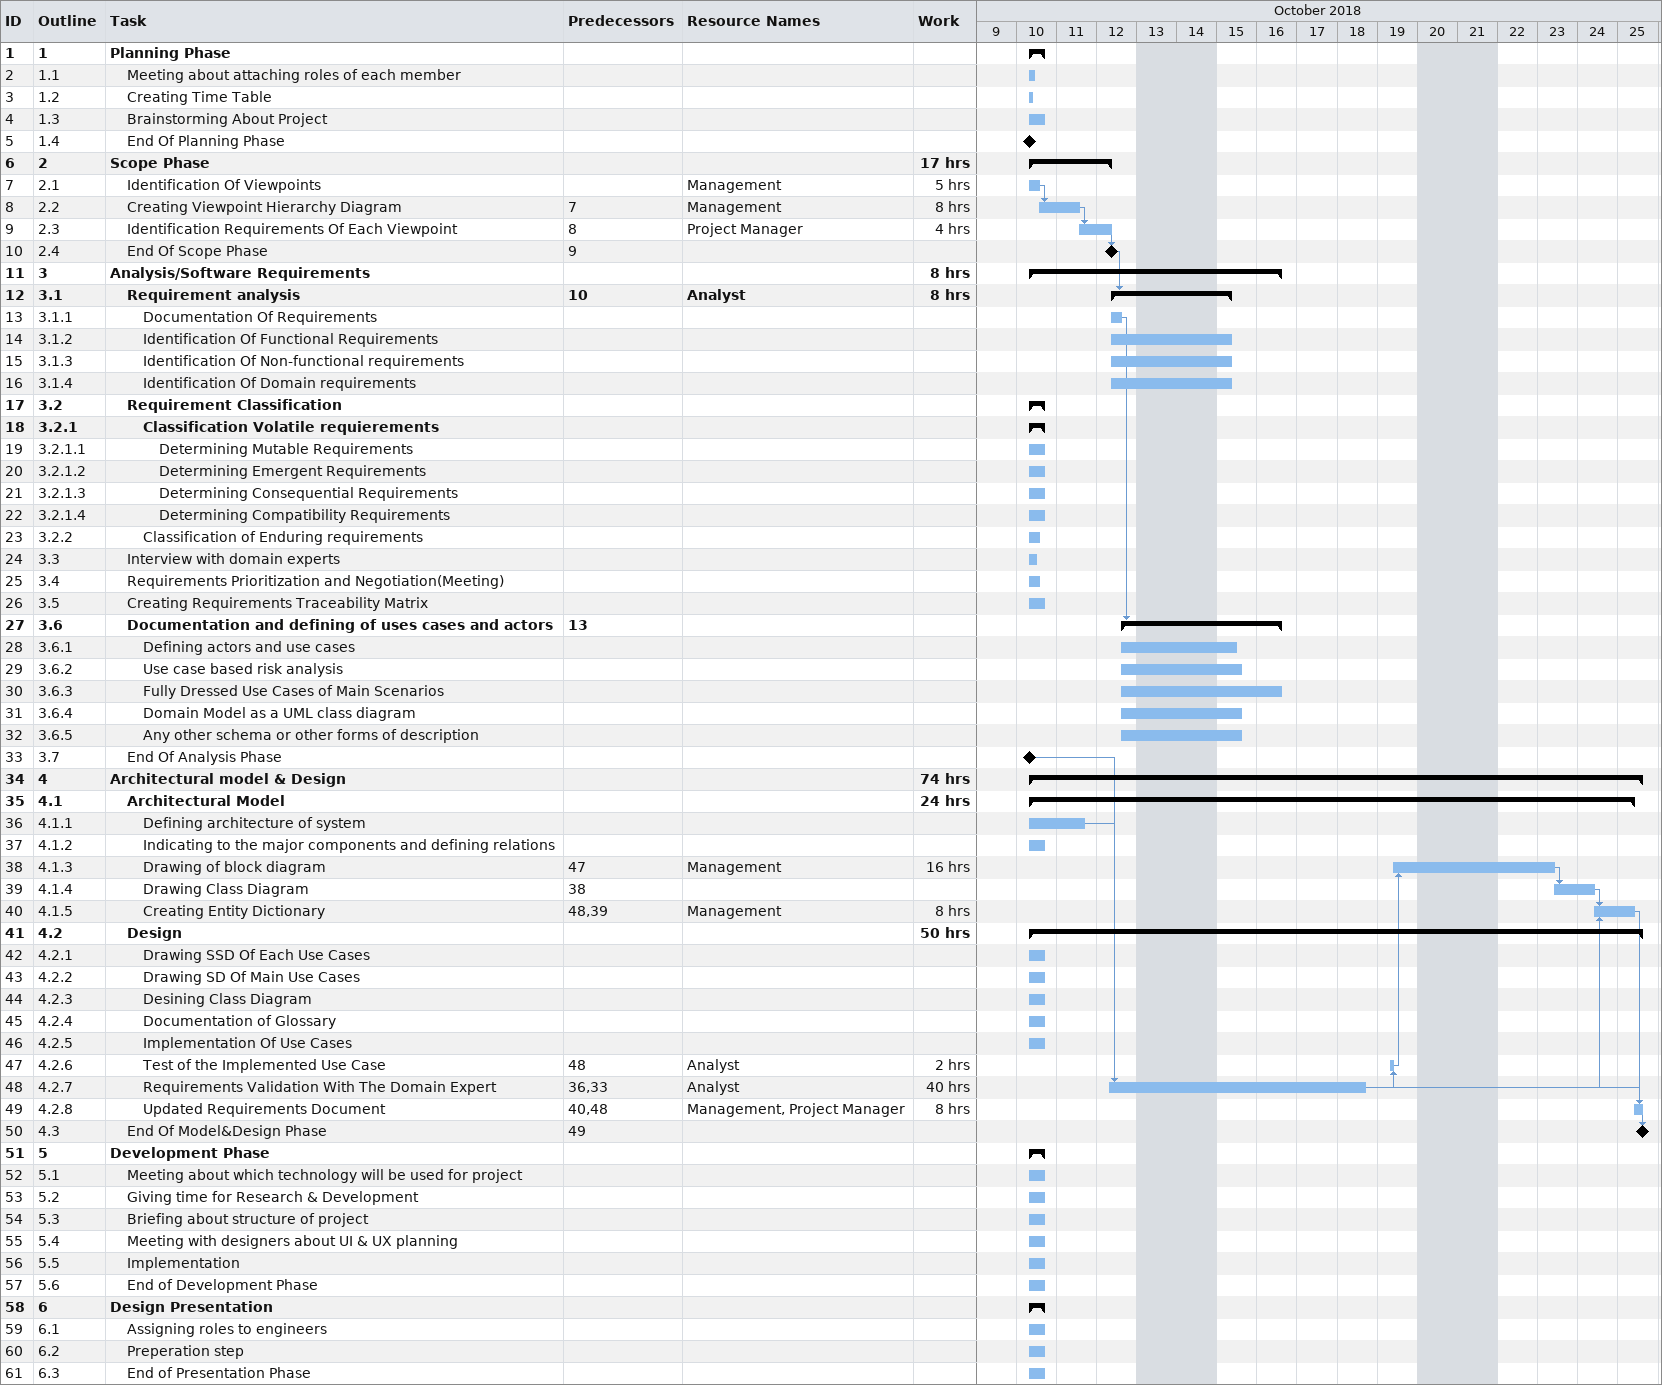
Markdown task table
| ID | WBS | Task | Start | Finish | Predecessors | Resources | Work (h) |
|---|---|---|---|---|---|---|---|
| 1 | 1 | **Planning Phase** | 2018-10-10 | 2018-10-10 |  |  |  |
| 2 | 1.1 | Meeting about attaching roles of each member | 2018-10-10 | 2018-10-10 |  |  |  |
| 3 | 1.2 | Creating Time Table | 2018-10-10 | 2018-10-10 |  |  |  |
| 4 | 1.3 | Brainstorming About Project | 2018-10-10 | 2018-10-10 |  |  |  |
| 5 | 1.4 | End Of Planning Phase (milestone) | 2018-10-10 | 2018-10-10 |  |  |  |
| 6 | 2 | **Scope Phase** | 2018-10-10 | 2018-10-12 |  |  | 17 |
| 7 | 2.1 | Identification Of Viewpoints | 2018-10-10 | 2018-10-10 |  | Management | 5 |
| 8 | 2.2 | Creating Viewpoint Hierarchy Diagram | 2018-10-10 | 2018-10-11 | 7 | Management | 8 |
| 9 | 2.3 | Identification Requirements Of Each Viewpoint | 2018-10-11 | 2018-10-12 | 8 | Project Manager | 4 |
| 10 | 2.4 | End Of Scope Phase (milestone) | 2018-10-12 | 2018-10-12 | 9 |  |  |
| 11 | 3 | **Analysis/Software Requirements** | 2018-10-10 | 2018-10-16 |  |  | 8 |
| 12 | 3.1 | **Requirement analysis** | 2018-10-12 | 2018-10-15 | 10 | Analyst | 8 |
| 13 | 3.1.1 | Documentation Of Requirements | 2018-10-12 | 2018-10-12 |  |  |  |
| 14 | 3.1.2 | Identification Of Functional Requirements | 2018-10-12 | 2018-10-15 |  |  |  |
| 15 | 3.1.3 | Identification Of Non-functional requirements | 2018-10-12 | 2018-10-15 |  |  |  |
| 16 | 3.1.4 | Identification Of Domain requirements | 2018-10-12 | 2018-10-15 |  |  |  |
| 17 | 3.2 | **Requirement Classification** | 2018-10-10 | 2018-10-10 |  |  |  |
| 18 | 3.2.1 | **Classification Volatile requierements** | 2018-10-10 | 2018-10-10 |  |  |  |
| 19 | 3.2.1.1 | Determining Mutable Requirements | 2018-10-10 | 2018-10-10 |  |  |  |
| 20 | 3.2.1.2 | Determining Emergent Requirements | 2018-10-10 | 2018-10-10 |  |  |  |
| 21 | 3.2.1.3 | Determining Consequential Requirements | 2018-10-10 | 2018-10-10 |  |  |  |
| 22 | 3.2.1.4 | Determining Compatibility Requirements | 2018-10-10 | 2018-10-10 |  |  |  |
| 23 | 3.2.2 | Classification of Enduring requirements | 2018-10-10 | 2018-10-10 |  |  |  |
| 24 | 3.3 | Interview with domain experts | 2018-10-10 | 2018-10-10 |  |  |  |
| 25 | 3.4 | Requirements Prioritization and Negotiation(Meeting) | 2018-10-10 | 2018-10-10 |  |  |  |
| 26 | 3.5 | Creating Requirements Traceability Matrix | 2018-10-10 | 2018-10-10 |  |  |  |
| 27 | 3.6 | **Documentation and defining of uses cases and actors** | 2018-10-12 | 2018-10-16 | 13 |  |  |
| 28 | 3.6.1 | Defining actors and use cases | 2018-10-12 | 2018-10-15 |  |  |  |
| 29 | 3.6.2 | Use case based risk analysis | 2018-10-12 | 2018-10-15 |  |  |  |
| 30 | 3.6.3 | Fully Dressed Use Cases of Main Scenarios | 2018-10-12 | 2018-10-16 |  |  |  |
| 31 | 3.6.4 | Domain Model as a UML class diagram | 2018-10-12 | 2018-10-15 |  |  |  |
| 32 | 3.6.5 | Any other schema or other forms of description | 2018-10-12 | 2018-10-15 |  |  |  |
| 33 | 3.7 | End Of Analysis Phase (milestone) | 2018-10-10 | 2018-10-10 |  |  |  |
| 34 | 4 | **Architectural model & Design** | 2018-10-10 | 2018-10-25 |  |  | 74 |
| 35 | 4.1 | **Architectural Model** | 2018-10-10 | 2018-10-25 |  |  | 24 |
| 36 | 4.1.1 | Defining architecture of system | 2018-10-10 | 2018-10-11 |  |  |  |
| 37 | 4.1.2 | Indicating to the major components and defining relations | 2018-10-10 | 2018-10-10 |  |  |  |
| 38 | 4.1.3 | Drawing of block diagram | 2018-10-19 | 2018-10-23 | 47 | Management | 16 |
| 39 | 4.1.4 | Drawing Class Diagram | 2018-10-23 | 2018-10-24 | 38 |  |  |
| 40 | 4.1.5 | Creating Entity Dictionary | 2018-10-24 | 2018-10-25 | 48, 39 | Management | 8 |
| 41 | 4.2 | **Design** | 2018-10-10 | 2018-10-25 |  |  | 50 |
| 42 | 4.2.1 | Drawing SSD Of Each Use Cases | 2018-10-10 | 2018-10-10 |  |  |  |
| 43 | 4.2.2 | Drawing SD Of Main Use Cases | 2018-10-10 | 2018-10-10 |  |  |  |
| 44 | 4.2.3 | Desining Class Diagram | 2018-10-10 | 2018-10-10 |  |  |  |
| 45 | 4.2.4 | Documentation of Glossary | 2018-10-10 | 2018-10-10 |  |  |  |
| 46 | 4.2.5 | Implementation Of Use Cases | 2018-10-10 | 2018-10-10 |  |  |  |
| 47 | 4.2.6 | Test of the Implemented Use Case | 2018-10-19 | 2018-10-19 | 48 | Analyst | 2 |
| 48 | 4.2.7 | Requirements Validation With The Domain Expert | 2018-10-12 | 2018-10-18 | 36, 33 | Analyst | 40 |
| 49 | 4.2.8 | Updated Requirements Document | 2018-10-25 | 2018-10-25 | 40, 48 | Management, Project Manager | 8 |
| 50 | 4.3 | End Of Model&Design Phase (milestone) | 2018-10-25 | 2018-10-25 | 49 |  |  |
| 51 | 5 | **Development Phase** | 2018-10-10 | 2018-10-10 |  |  |  |
| 52 | 5.1 | Meeting about which technology will be used for project | 2018-10-10 | 2018-10-10 |  |  |  |
| 53 | 5.2 | Giving time for Research & Development | 2018-10-10 | 2018-10-10 |  |  |  |
| 54 | 5.3 | Briefing about structure of project | 2018-10-10 | 2018-10-10 |  |  |  |
| 55 | 5.4 | Meeting with designers about UI & UX planning | 2018-10-10 | 2018-10-10 |  |  |  |
| 56 | 5.5 | Implementation | 2018-10-10 | 2018-10-10 |  |  |  |
| 57 | 5.6 | End of Development Phase | 2018-10-10 | 2018-10-10 |  |  |  |
| 58 | 6 | **Design Presentation** | 2018-10-10 | 2018-10-10 |  |  |  |
| 59 | 6.1 | Assigning roles to engineers | 2018-10-10 | 2018-10-10 |  |  |  |
| 60 | 6.2 | Preperation step | 2018-10-10 | 2018-10-10 |  |  |  |
| 61 | 6.3 | End of Presentation Phase | 2018-10-10 | 2018-10-10 |  |  |  |
